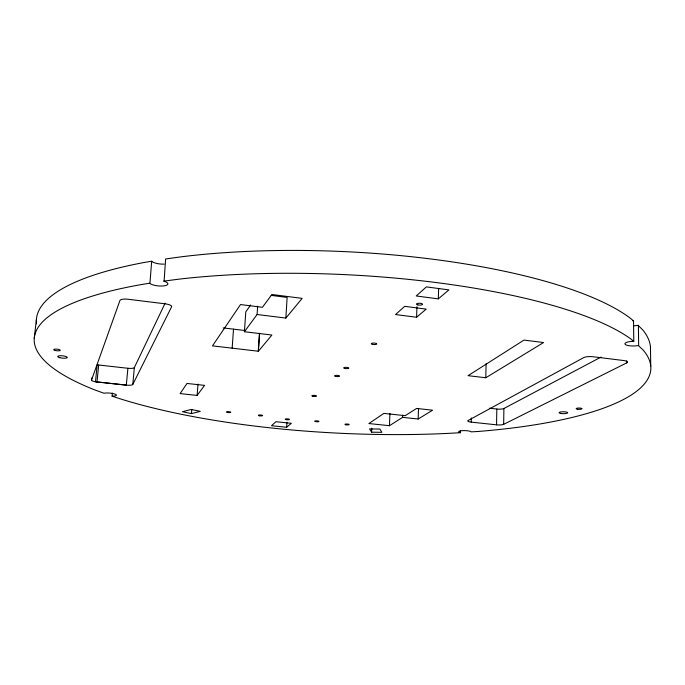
<?xml version="1.0" encoding="UTF-8"?>
<svg xmlns="http://www.w3.org/2000/svg" width="685" height="685" viewBox="0 0 685 685"><rect width="100%" height="100%" fill="white"/><g stroke="black" fill="none" stroke-linecap="round" stroke-linejoin="round"><path stroke-width="1.03" d="M626.681 360.867L626.698 362.896L503.663 424.349A5.463 1.165 1.2 0 1 496.556 424.837L496.813 409.039L489.45 408.226M503.663 424.349L503.895 408.508L601.036 357.065M485.811 377.752L543.556 342.543L523.982 340.085L468.052 375.68L485.811 377.752L486.076 363.846M496.556 424.837L471.229 422.123L471.323 417.893M112.391 393.104L112.092 396.144L116.801 397.737A308.67 79.332 2.8 0 0 448.367 433.374L460.414 432.697L460.466 430.659M438.323 298.874L448.923 289.901L426.361 286.887L416.223 295.971L438.323 298.874L438.631 288.394M418.158 419.014L432.62 410.195L416.574 408.448L405.212 415.675L383.883 413.397L368.873 423.544L389.457 425.702L402.583 417.353L418.158 419.014L418.501 408.423M416.591 317.249L426.19 309.115L404.689 306.341L395.519 314.561L416.591 317.249L416.942 306.726M402.583 417.353L402.652 415.23M389.457 425.702L389.936 413.329M371.647 432.192L369.566 428.913L379.892 429.058L381.862 432.329L371.647 432.192L371.818 428.168M286.664 427.269L291.348 423.304L275.952 421.72L271.5 425.719L286.664 427.269L286.964 422.234M285.859 318.071L302.145 298.377L271.911 294.507L262.423 307.308L240.503 304.56L212.487 345.865L258.416 351.234L271.902 335.025L244.408 331.728L257.089 314.509L285.859 318.071L287.126 297.418L271.217 295.381M257.089 314.509L257.646 306.212M258.254 351.208L259.452 333.33M258.416 351.234L259.606 333.355M244.408 331.728L245.795 311.863L250.633 304.962M232.147 348.16L233.517 329.151M191.432 413.612L200.268 411.36L191.201 409.459L182.407 411.736L191.432 413.612L191.757 409.467M197.117 395.416L204.567 385.372L187.005 383.454L180.121 393.601L197.117 395.416L198.008 384.071M36.519 323.877A307.437 83.347 2.8 0 1 143.97 262.526L151.693 261.225L149.912 283.479A9.436 2.868 5.5 0 0 164.374 285.816A9.436 2.868 5.5 0 0 164.092 281.227L165.616 258.964L181.748 256.747A307.437 83.347 2.8 0 1 630.585 318.422L633.522 320.905L633.771 341.327L633.068 341.318A8.708 2.338 -0.9 0 0 625.311 344.495A8.708 2.338 -0.9 0 0 638.326 345.54L643.112 349.992A308.67 79.332 2.8 0 1 477.334 431.533L471.186 431.858A6.319 1.31 1.6 0 0 462.264 430.668A6.319 1.31 1.6 0 0 460.174 432.646L460.414 432.697M91.764 377.906L91.542 380.038A5.977 1.353 5.3 0 0 95.48 381.768L126.314 385.124A5.917 1.344 5 0 0 132.787 384.473L134.354 367.571L165.119 303.19M127.898 368.273L126.314 385.124L95.48 381.768L97.176 364.831L127.898 368.273A5.9 1.413 5.2 0 0 134.354 367.571M96.987 381.982L98.683 365.045M34.25 338.381L36.416 319.407M91.542 380.038L119.952 300.441A7.509 2.158 5.8 0 1 128.189 299.259L165.265 303.849A7.424 2.141 5.3 0 1 171.601 306.803L132.787 384.473M650.544 348.631A307.437 83.347 2.8 0 0 642.83 329.982L638.06 325.315A8.665 2.457 -1.1 0 1 633.822 325.786M149.698 283.23L141.949 284.463A308.67 79.332 2.8 0 0 95.112 390.039L104 393.241A6.85 1.49 5.1 0 1 114.815 394.012A6.85 1.49 5.1 0 1 112.614 396.153L112.092 396.144M163.672 281.124L179.864 279.043A308.67 79.332 2.8 0 1 630.825 338.955L633.771 341.327M632.82 320.905L633.522 320.905M223.216 327.909L244.956 330.53M151.693 261.225L151.907 261.473A9.393 3.014 5.7 0 0 164.186 264.11M650.45 346.824L650.75 366.047M638.394 325.229L638.66 345.463M626.698 362.896A6.867 1.755 -0.5 0 0 623.761 360.55L592.945 356.739A6.876 1.79 -0.2 0 0 583.731 357.604L468.069 420.522A5.48 1.182 1.5 0 0 471.229 422.123M503.895 408.508A5.446 1.224 1.2 0 1 496.813 409.039M577.515 409.236A2.946 0.659 0.4 0 0 582.019 408.731A2.946 0.659 0.4 0 0 577.703 408.097A2.946 0.659 0.4 0 0 577.515 409.236M55.22 350.463A3.288 0.805 6 0 0 60.271 350.335A3.288 0.805 6 0 0 55.519 349.093A3.288 0.805 6 0 0 55.22 350.463M59.826 357.69A4.829 1.156 5.9 0 0 67.276 357.51A4.829 1.156 5.9 0 0 60.331 355.729A4.829 1.156 5.9 0 0 59.826 357.69M560.604 413.423A4.333 0.959 0.5 0 0 567.659 412.918A4.333 0.959 0.5 0 0 561.914 411.805A4.333 0.959 0.5 0 0 560.604 413.423M345.839 424.768A2.106 0.445 2.7 0 0 349.179 424.606A2.106 0.445 2.7 0 0 346.242 424.015A2.106 0.445 2.7 0 0 345.839 424.768M315.605 421.617A2.123 0.445 3 0 0 318.927 421.455A2.123 0.445 3 0 0 315.922 420.855A2.123 0.445 3 0 0 315.605 421.617M227.463 412.447A2.166 0.462 3.9 0 0 230.751 412.276A2.166 0.462 3.9 0 0 227.548 411.651A2.166 0.462 3.9 0 0 227.463 412.447M259.298 415.761A2.149 0.462 3.6 0 0 262.595 415.589A2.149 0.462 3.6 0 0 259.461 414.973A2.149 0.462 3.6 0 0 259.298 415.761M417.841 304.911A3.057 0.925 1.7 0 0 422.585 304.328A3.057 0.925 1.7 0 0 418.192 303.318A3.057 0.925 1.7 0 0 417.841 304.911M344.469 368.35A2.534 0.642 2.7 0 0 348.725 368.256A2.534 0.642 2.7 0 0 345.651 367.323A2.534 0.642 2.7 0 0 344.469 368.35M285.876 419.571A2.123 0.454 3.3 0 0 289.395 419.537A2.123 0.454 3.3 0 0 286.707 418.86A2.123 0.454 3.3 0 0 285.876 419.571M335.35 376.322A2.475 0.608 2.8 0 0 339.486 376.245A2.475 0.608 2.8 0 0 336.472 375.346A2.475 0.608 2.8 0 0 335.35 376.322M312.797 396.272A2.312 0.531 3.1 0 0 316.496 396.101A2.312 0.531 3.1 0 0 313.319 395.373A2.312 0.531 3.1 0 0 312.797 396.272M372.589 344.392A2.731 0.745 2.4 0 0 376.75 343.947A2.731 0.745 2.4 0 0 372.734 343.108A2.731 0.745 2.4 0 0 372.589 344.392"/></g></svg>
